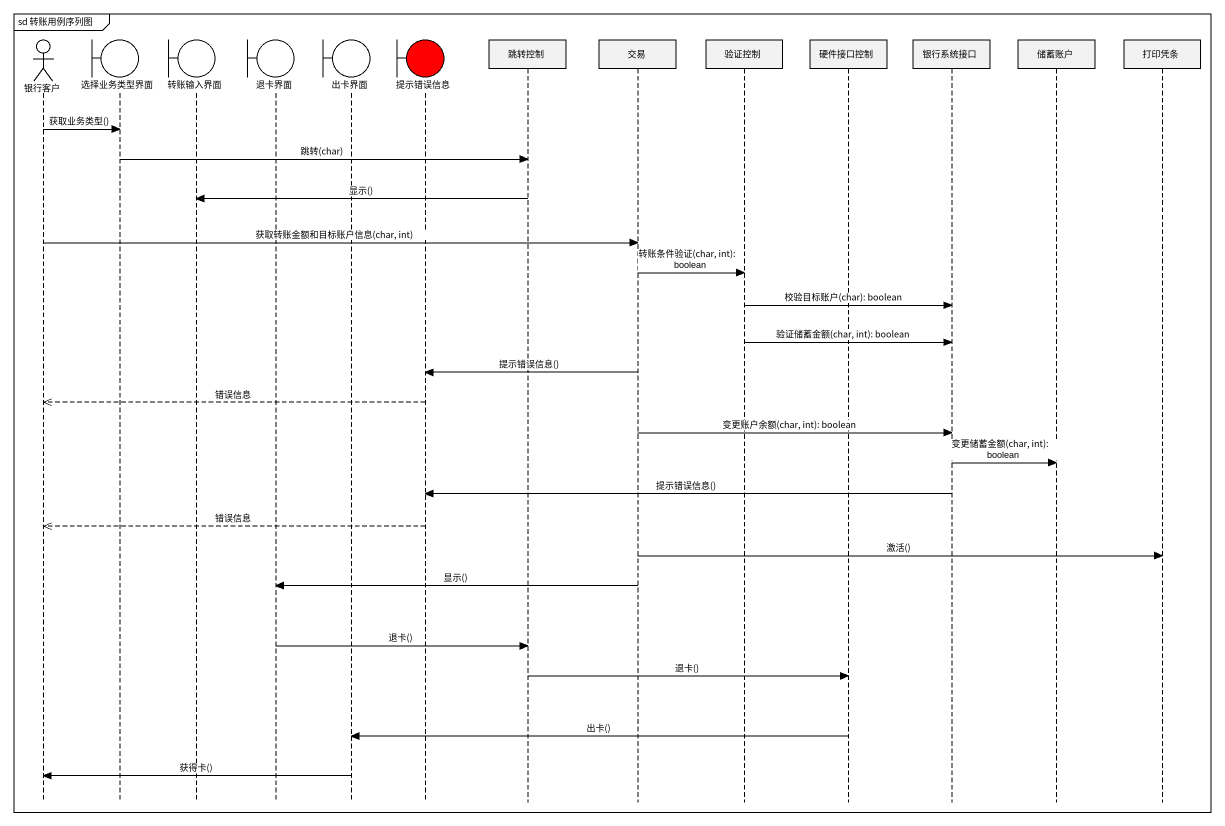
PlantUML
@startuml
mainframe sd 转账用例序列图
hide footbox
actor 银行客户
boundary 选择业务类型界面
boundary 转账输入界面
boundary 退卡界面
boundary 出卡界面
boundary 提示错误信息 #FF0000
participant 跳转控制
participant 交易
participant 验证控制
participant 硬件接口控制
participant 银行系统接口
participant 储蓄账户
participant 打印凭条

银行客户 -> 选择业务类型界面 : 获取业务类型()
选择业务类型界面 -> 跳转控制 : 跳转(char)
跳转控制 -> 转账输入界面 : 显示()
银行客户 -> 交易 : 获取转账金额和目标账户信息(char, int)
交易 -> 验证控制 : 转账条件验证(char, int): boolean
验证控制 -> 银行系统接口 : 校验目标账户(char): boolean
验证控制 -> 银行系统接口 : 验证储蓄金额(char, int): boolean
交易 -> 提示错误信息 : 提示错误信息()
提示错误信息 -->> 银行客户 : 错误信息
交易 -> 银行系统接口 : 变更账户余额(char, int): boolean
银行系统接口 -> 储蓄账户 : 变更储蓄金额(char, int): boolean
银行系统接口 -> 提示错误信息 : 提示错误信息()
提示错误信息 -->> 银行客户 : 错误信息
交易 -> 打印凭条 : 激活()
交易 -> 退卡界面 : 显示()
退卡界面 -> 跳转控制 : 退卡()
跳转控制 -> 硬件接口控制 : 退卡()
硬件接口控制 -> 出卡界面 : 出卡()
出卡界面 -> 银行客户 : 获得卡()
@enduml
